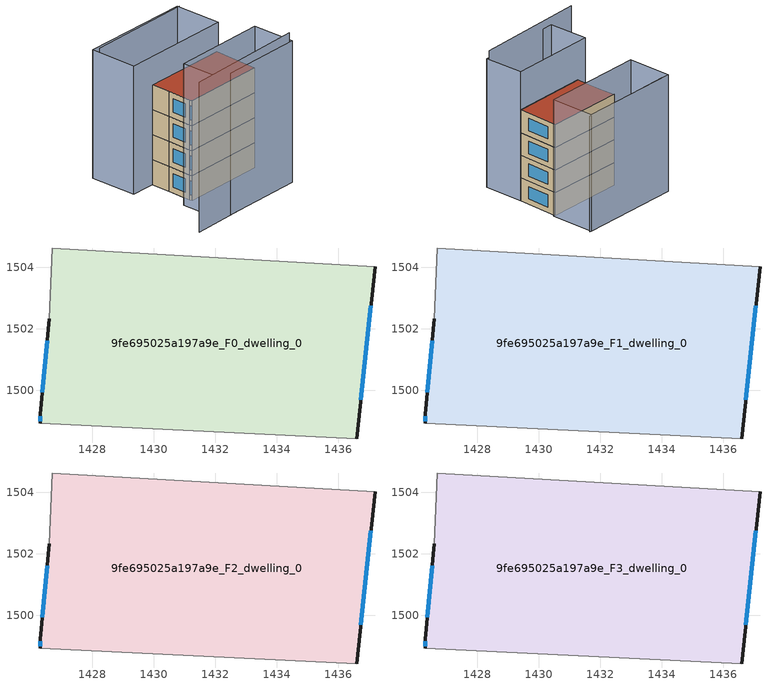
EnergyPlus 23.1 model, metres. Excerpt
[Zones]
9fe695025a197a9e_F0_dwelling_0
 floor ground (EU_floor_Construction): 1437.2,1504.02 1436.6,1498.42 1426.3,1498.92 1426.3,1499.22 1426.6,1502.32 1426.7,1504.62 z0
 wall outside (EU_wall_Construction): 1426.6,1502.32 1426.3,1499.22 1426.3,1498.92 / 1436.6,1498.42 1437.2,1504.02 z0:3
 wall adiabatic (EU_wall_Construction): 1437.2,1504.02 1426.7,1504.62 1426.6,1502.32 / 1426.3,1498.92 1436.6,1498.42 z0:3
 window (EU_Window_Construction): 1426.53,1501.62 1426.36,1499.92 / 1436.74,1499.69 1437.07,1502.75 / 1426.3,1499.15 1426.3,1498.99 z0.68:2.32
9fe695025a197a9e_F1_dwelling_0
 floor to 9fe695025a197a9e_F0_dwelling_0 (EU_floor_Construction): 1437.2,1504.02 1436.6,1498.42 1426.29,1498.92 1426.29,1499.22 1426.6,1502.32 1426.7,1504.62 z3
 wall outside (EU_wall_Construction): 1426.6,1502.32 1426.3,1499.22 1426.3,1498.92 / 1436.6,1498.42 1437.2,1504.02 z3:6
 wall adiabatic (EU_wall_Construction): 1437.2,1504.02 1426.7,1504.62 1426.6,1502.32 / 1426.3,1498.92 1436.6,1498.42 z3:6
 window (EU_Window_Construction): 1426.53,1501.62 1426.36,1499.92 / 1436.74,1499.69 1437.07,1502.75 / 1426.3,1499.15 1426.3,1498.99 z3.68:5.32
9fe695025a197a9e_F2_dwelling_0
 floor to 9fe695025a197a9e_F1_dwelling_0 (EU_floor_Construction): 1437.2,1504.02 1436.6,1498.42 1426.29,1498.92 1426.29,1499.22 1426.6,1502.32 1426.7,1504.62 z6
 wall outside (EU_wall_Construction): 1426.6,1502.32 1426.3,1499.22 1426.3,1498.92 / 1436.6,1498.42 1437.2,1504.02 z6:9
 wall adiabatic (EU_wall_Construction): 1437.2,1504.02 1426.7,1504.62 1426.6,1502.32 / 1426.3,1498.92 1436.6,1498.42 z6:9
 window (EU_Window_Construction): 1426.53,1501.62 1426.36,1499.92 / 1436.74,1499.69 1437.07,1502.75 / 1426.3,1499.15 1426.3,1498.99 z6.68:8.32
9fe695025a197a9e_F3_dwelling_0
 floor to 9fe695025a197a9e_F2_dwelling_0 (EU_floor_Construction): 1437.2,1504.02 1436.6,1498.42 1426.29,1498.92 1426.29,1499.22 1426.6,1502.32 1426.7,1504.62 z9
 wall outside (EU_wall_Construction): 1426.6,1502.32 1426.3,1499.22 1426.3,1498.92 / 1436.6,1498.42 1437.2,1504.02 z9:12
 wall adiabatic (EU_wall_Construction): 1437.2,1504.02 1426.7,1504.62 1426.6,1502.32 / 1426.3,1498.92 1436.6,1498.42 z9:12
 window (EU_Window_Construction): 1426.53,1501.62 1426.36,1499.92 / 1436.74,1499.69 1437.07,1502.75 / 1426.3,1499.15 1426.3,1498.99 z9.68:11.32
 roof outside (EU_roof_Construction): 1436.6,1498.42 1437.2,1504.02 1426.7,1504.62 1426.6,1502.32 1426.3,1499.22 1426.3,1498.92 z12
shading: 1420.91,1493.78 1436.1,1493.31 z0:18; 1424.93,1498.99 1436.6,1498.41 / 1436.6,1498.41 1436.34,1493.12 / 1436.34,1493.12 1424.67,1493.69 / 1424.67,1493.69 1424.93,1498.99 z0:17; 1426.86,1504.79 1426.38,1500.3 z0:10; 1437.47,1504 1423.68,1504.8 / 1423.68,1504.8 1424.02,1510.62 / 1424.02,1510.62 1437.81,1509.82 / 1437.81,1509.82 1437.47,1504 z0:15.4; 1438.11,1509.81 1425,1510.43 z0:15.3
[Building]
EU S2 Campaign: North Axis=0; Terrain=City; Solar Distribution=FullExterior
[Site:Location]
Lyon-Bron: Latitude=45.75; Longitude=5; Time Zone=1; Elevation=198
[SizingPeriod:WeatherFileDays]
AnnualSizingPeriod: Begin Month=1; Begin Day of Month=1; End Month=12; End Day of Month=31; Day of Week for Start Day=Monday; Use Weather File Daylight Saving Period=No; Use Weather File Rain and Snow Indicators=No
[MATERIAL]
EU_InternalMass_Material: Roughness=MediumRough; Thickness=0.1; Conductivity=1; Density=1800; Specific Heat=900; Thermal Absorptance=0.9; Solar Absorptance=0.7; Visible Absorptance=0.7
[MATERIAL:NOMASS] Roughness=MediumRough; Thermal Absorptance=0.9; Solar Absorptance=0.7; Visible Absorptance=0.7
Name | Thermal Resistance
EU_wall_NoMass | 0.503714
EU_roof_NoMass | 0.959371
EU_floor_NoMass | 0.347222
[WINDOWMATERIAL:SIMPLEGLAZINGSYSTEM]
EU_Window_SimpleGlazing: UFactor=3.88; Solar Heat Gain Coefficient=0.83; Visible Transmittance=0.83
[CONSTRUCTION]
EU_wall_Construction: EU_wall_NoMass
EU_roof_Construction: EU_roof_NoMass
EU_floor_Construction: EU_floor_NoMass
EU_Window_Construction: EU_Window_SimpleGlazing
EU_InternalMass_Construction: EU_InternalMass_Material
[ZONE] Type=1; Multiplier=1; Ceiling Height=autocalculate; Floor Area=autocalculate; Part of Total Floor Area=Yes
Name | Volume
9fe695025a197a9e_F0_dwelling_0 | 176.97
9fe695025a197a9e_F1_dwelling_0; 9fe695025a197a9e_F2_dwelling_0; 9fe695025a197a9e_F3_dwelling_0 | 176.969
[INTERNALMASS] Construction=EU_InternalMass_Construction; Surface Area=58.9898
Name | Zone or ZoneList
9fe695025a197a9e_F0_dwelling_0_EU_InternalMass | 9fe695025a197a9e_F0_dwelling_0
9fe695025a197a9e_F1_dwelling_0_EU_InternalMass | 9fe695025a197a9e_F1_dwelling_0
9fe695025a197a9e_F2_dwelling_0_EU_InternalMass | 9fe695025a197a9e_F2_dwelling_0
9fe695025a197a9e_F3_dwelling_0_EU_InternalMass | 9fe695025a197a9e_F3_dwelling_0
[OTHEREQUIPMENT] Fuel Type=Electricity; Design Level Calculation Method=Watts/Area; Power per Zone Floor Area=1; Fraction Latent=0; Fraction Radiant=0; Fraction Lost=0; Carbon Dioxide Generation Rate=0; EndUse Subcategory=EU_Step8_InternalGains
Name | Zone or ZoneList or Space or SpaceList | Schedule
EU_Step8_InternalGain_9fe695025a197a9e_F0_dwelling_0_f000 | 9fe695025a197a9e_F0_dwelling_0 | EU_Step8_GainSchedule_9fe695025a197a9e_F0_dwelling_0_f000
EU_Step8_InternalGain_9fe695025a197a9e_F1_dwelling_0_f000 | 9fe695025a197a9e_F1_dwelling_0 | EU_Step8_GainSchedule_9fe695025a197a9e_F1_dwelling_0_f000
EU_Step8_InternalGain_9fe695025a197a9e_F2_dwelling_0_f000 | 9fe695025a197a9e_F2_dwelling_0 | EU_Step8_GainSchedule_9fe695025a197a9e_F2_dwelling_0_f000
EU_Step8_InternalGain_9fe695025a197a9e_F3_dwelling_0_f000 | 9fe695025a197a9e_F3_dwelling_0 | EU_Step8_GainSchedule_9fe695025a197a9e_F3_dwelling_0_f000
[ZONEVENTILATION:DESIGNFLOWRATE] Schedule=EU_AlwaysOn; Design Flow Rate Calculation Method=AirChanges/Hour; Air Changes per Hour=0.64; Ventilation Type=Natural; Fan Pressure Rise=0; Fan Total Efficiency=1; Constant Term Coefficient=1; Temperature Term Coefficient=0; Velocity Term Coefficient=0; Velocity Squared Term Coefficient=0; Minimum Indoor Temperature=-100; Maximum Indoor Temperature=100; Delta Temperature=-100; Minimum Outdoor Temperature=-100; Maximum Outdoor Temperature=100; Maximum Wind Speed=40
Name | Zone or ZoneList or Space or SpaceList
EU_ConstantAir_9fe695025a197a9e_F0_dwelling_0 | 9fe695025a197a9e_F0_dwelling_0
EU_ConstantAir_9fe695025a197a9e_F1_dwelling_0 | 9fe695025a197a9e_F1_dwelling_0
EU_ConstantAir_9fe695025a197a9e_F2_dwelling_0 | 9fe695025a197a9e_F2_dwelling_0
EU_ConstantAir_9fe695025a197a9e_F3_dwelling_0 | 9fe695025a197a9e_F3_dwelling_0
[HVACTEMPLATE:THERMOSTAT] Constant Heating Setpoint=20; Constant Cooling Setpoint=50
EU_HeatOnly_9fe695025a197a9e_F0_dwelling_0; EU_HeatOnly_9fe695025a197a9e_F1_dwelling_0; EU_HeatOnly_9fe695025a197a9e_F2_dwelling_0; EU_HeatOnly_9fe695025a197a9e_F3_dwelling_0
[HVACTEMPLATE:ZONE:IDEALLOADSAIRSYSTEM] System Availability Schedule=EU_AlwaysOn; Maximum Heating Supply Air Temperature=50; Minimum Cooling Supply Air Temperature=13; Maximum Heating Supply Air Humidity Ratio=0.0156; Minimum Cooling Supply Air Humidity Ratio=0.0077; Heating Limit=NoLimit; Cooling Limit=NoLimit; Heating Availability Schedule=EU_AlwaysOn; Cooling Availability Schedule=EU_CoolingOff; Dehumidification Control Type=ConstantSensibleHeatRatio; Cooling Sensible Heat Ratio=0.7; Dehumidification Setpoint=60; Humidification Control Type=None; Humidification Setpoint=30; Outdoor Air Method=None; Outdoor Air Flow Rate per Person=0.00944; Outdoor Air Flow Rate per Zone Floor Area=0; Outdoor Air Flow Rate per Zone=0; Demand Controlled Ventilation Type=None; Outdoor Air Economizer Type=NoEconomizer; Heat Recovery Type=None; Sensible Heat Recovery Effectiveness=0.7; Latent Heat Recovery Effectiveness=0.65
Name | Template Thermostat
9fe695025a197a9e_F0_dwelling_0 | EU_HeatOnly_9fe695025a197a9e_F0_dwelling_0
9fe695025a197a9e_F1_dwelling_0 | EU_HeatOnly_9fe695025a197a9e_F1_dwelling_0
9fe695025a197a9e_F2_dwelling_0 | EU_HeatOnly_9fe695025a197a9e_F2_dwelling_0
9fe695025a197a9e_F3_dwelling_0 | EU_HeatOnly_9fe695025a197a9e_F3_dwelling_0
[SIZING:ZONE] Zone Cooling Design Supply Air Temperature Input Method=SupplyAirTemperature; Zone Cooling Design Supply Air Temperature=13; Zone Heating Design Supply Air Temperature Input Method=SupplyAirTemperature; Zone Heating Design Supply Air Temperature=50; Zone Cooling Design Supply Air Humidity Ratio=0.008; Zone Heating Design Supply Air Humidity Ratio=0.008; Cooling Design Air Flow Method=DesignDay; Cooling Design Air Flow Rate=0; Cooling Minimum Air Flow per Zone Floor Area=0.000762; Cooling Minimum Air Flow=0; Cooling Minimum Air Flow Fraction=0.2; Heating Design Air Flow Method=DesignDay; Heating Design Air Flow Rate=0; Heating Maximum Air Flow per Zone Floor Area=0.002032; Heating Maximum Air Flow=0.141576; Heating Maximum Air Flow Fraction=0.3; Account for Dedicated Outdoor Air System=No; Dedicated Outdoor Air System Control Strategy=NeutralSupplyAir; Dedicated Outdoor Air Low Setpoint Temperature for Design=autosize; Dedicated Outdoor Air High Setpoint Temperature for Design=autosize; Zone Load Sizing Method=Sensible Load Only No Latent Load; Zone Latent Cooling Design Supply Air Humidity Ratio Input Method=HumidityRatioDifference; Zone Cooling Design Supply Air Humidity Ratio Difference=0.005; Zone Latent Heating Design Supply Air Humidity Ratio Input Method=HumidityRatioDifference; Zone Humidification Design Supply Air Humidity Ratio Difference=0.005
9fe695025a197a9e_F0_dwelling_0; 9fe695025a197a9e_F1_dwelling_0; 9fe695025a197a9e_F2_dwelling_0; 9fe695025a197a9e_F3_dwelling_0
[SCHEDULE:CONSTANT]
Name | Hourly Value
EU_AlwaysOn | 1
EU_CoolingOff | 0
[SCHEDULE:FILE] Column Number=1; Rows to Skip at Top=0; Number of Hours of Data=8760; Column Separator=Comma; Interpolate to Timestep=No; Minutes per Item=60; Adjust Schedule for Daylight Savings=Yes
Name | File
EU_Step8_GainSchedule_9fe695025a197a9e_F0_dwelling_0_f000 | ../../schedules/9fe695025a197a9e/9fe695025a197a9e_F0_dwelling_0_f000_gain.csv
EU_Step8_GainSchedule_9fe695025a197a9e_F1_dwelling_0_f000 | ../../schedules/9fe695025a197a9e/9fe695025a197a9e_F1_dwelling_0_f000_gain.csv
EU_Step8_GainSchedule_9fe695025a197a9e_F2_dwelling_0_f000 | ../../schedules/9fe695025a197a9e/9fe695025a197a9e_F2_dwelling_0_f000_gain.csv
EU_Step8_GainSchedule_9fe695025a197a9e_F3_dwelling_0_f000 | ../../schedules/9fe695025a197a9e/9fe695025a197a9e_F3_dwelling_0_f000_gain.csv
